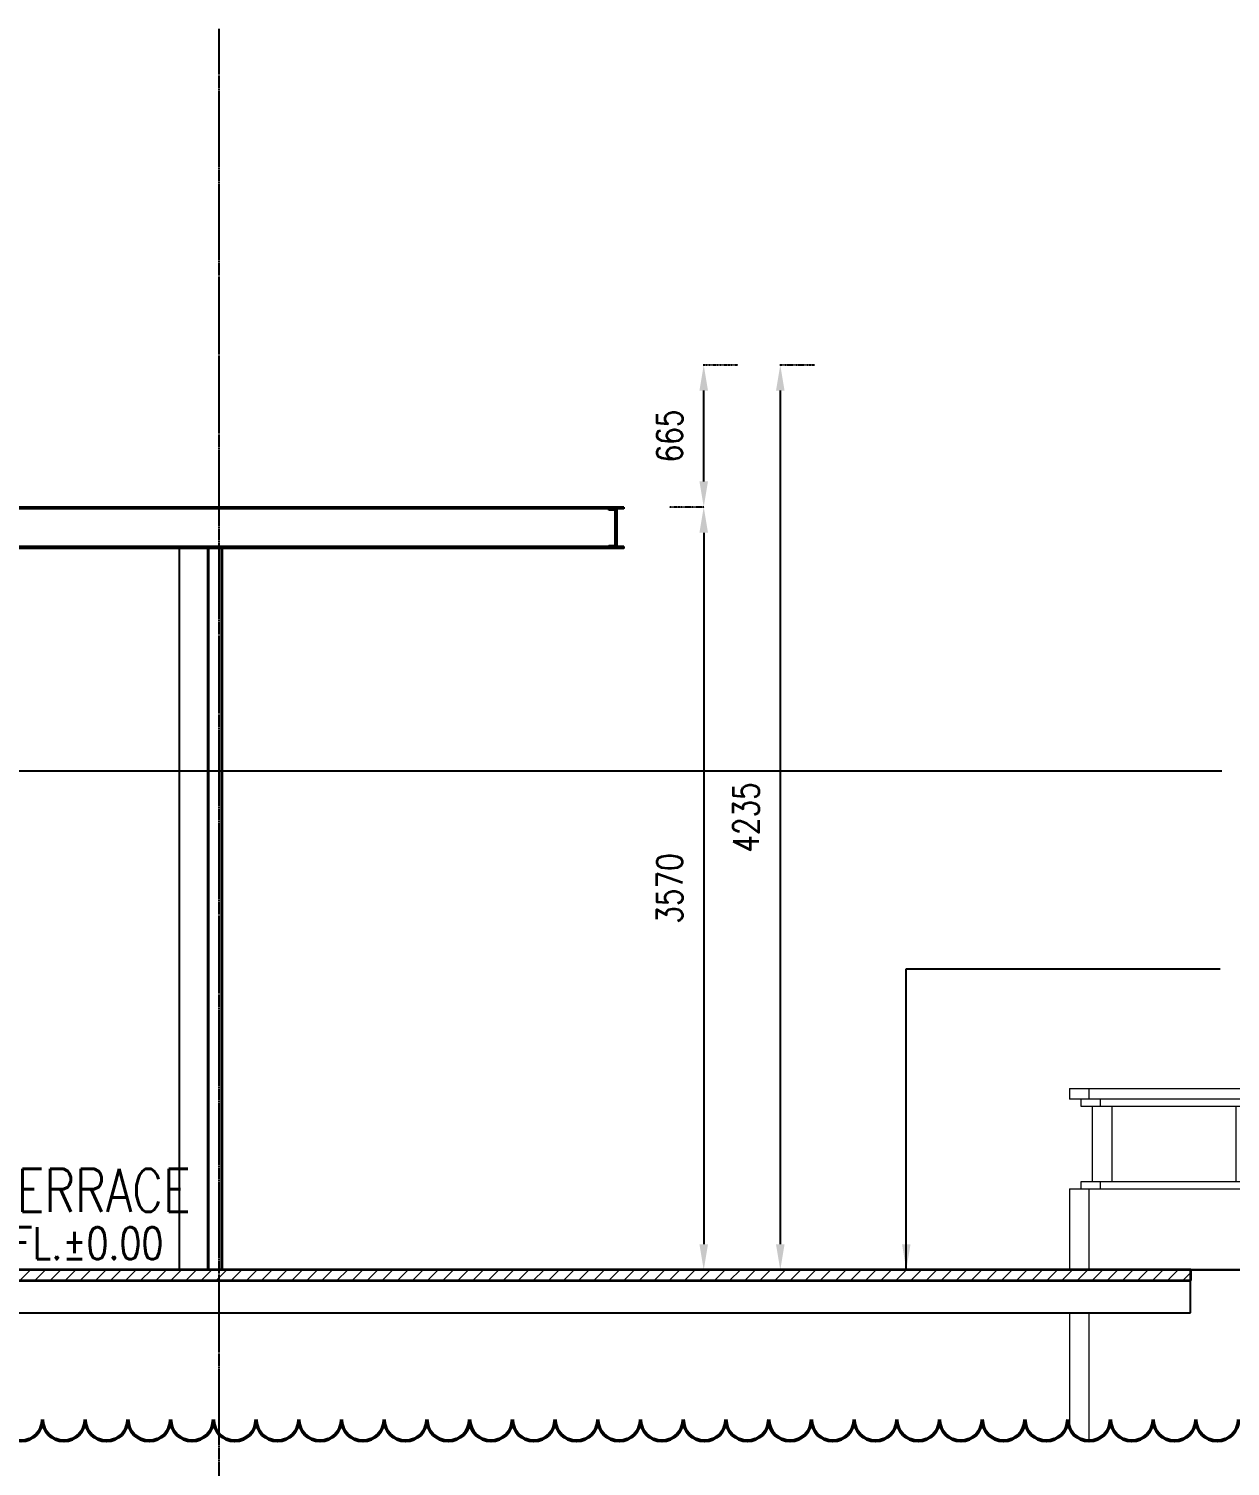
# Model space of a CAD drawing. Header units: millimetres. Extents: x -2196631 to 160, y -11674 to 51770.
# Drawn here: x -1081531 to -1075905, y 33253 to 39981 of the extents above; entities that cross this region are included whole.
import ezdxf
from ezdxf.enums import TextEntityAlignment as Align

# ---------------------------------------------------------------- set-up
doc = ezdxf.new("R2010")
doc.units = ezdxf.units.MM
for name, pattern in [('28 Xref BA305$0$_GRIDLINE', [11.2, 8, -0.6, 2, -0.6]), ('_GRIDLINE', [11.2, 8, -0.6, 2, -0.6]), ('DM1', [0.35, 0.05, -0.05, 0.2, -0.05])]:
    doc.linetypes.add(name, pattern=pattern)
for name, color, linetype, lineweight in [('28 Xref BA305$0$A-DETL', 90, 'Continuous', 15), ('28 Xref BA305$0$A-DETL-GENF', 92, 'Continuous', 18), ('28 Xref BA305$0$A-FLOR', 192, 'Continuous', 9), ('28 Xref BA305$0$A-FLOR-HRAL', 11, 'Continuous', 9), ('28 Xref BA305$0$A-FLOR-LEVL', 51, 'Continuous', 5), ('S-GRID', 1, 'Continuous', 5)]:
    doc.layers.add(name, color=color, linetype=linetype, lineweight=lineweight)
for name, color, linetype in [('Level Spec', 3, 'Continuous'), ('S-Dim', 7, 'Continuous'), ('S-Hatch_8', 8, 'Continuous'), ('TEXT 3', 3, 'Continuous'), ('TEXT 4', 4, 'Continuous')]:
    doc.layers.add(name, color=color, linetype=linetype)
doc.styles.add('E100', font='ROMTH.shx', dxfattribs={"width": 0.85})
doc.styles.add('E175', font='ROMTH.shx', dxfattribs={"width": 0.85, "height": 4})
doc.styles.add('Romens', font='romans.shx', dxfattribs={"width": 0.8})
doc.dimstyles.new('AA-50 mm', dxfattribs={"dimtxt": 120, "dimasz": 120, "dimexe": 160, "dimexo": 12, "dimgap": 100, "dimtad": 1, "dimdec": 0, "dimzin": 0, "dimdsep": 46, "dimtxsty": 'Romens', "dimcen": 0.3, "dimdle": 2, "dimclrd": 1, "dimclre": 1, "dimclrt": 3, "dimadec": 0, "dimazin": 0, "dimtfac": 1, "dimtdec": 0, "dimtix": 1, "dimtmove": 1, "dimatfit": 3, "dimfxl": 0, "dimtolj": 1, "dimtzin": 0, "dimarcsym": 0})
doc.dimstyles.new('CC-50 mm', dxfattribs={"dimtxt": 120, "dimasz": 120, "dimexe": 140, "dimexo": 12, "dimgap": 100, "dimtad": 1, "dimdec": 0, "dimzin": 0, "dimdsep": 46, "dimtxsty": 'Romens', "dimblk": 'SMALL', "dimcen": 0.3, "dimdle": 2, "dimclrd": 1, "dimclre": 1, "dimclrt": 3, "dimadec": 0, "dimazin": 0, "dimtfac": 1, "dimtdec": 0, "dimtix": 1, "dimtmove": 1, "dimatfit": 3, "dimfxl": 0, "dimtolj": 1, "dimtzin": 0, "dimarcsym": 0})

# ---------------------------------------------------------------- blocks, each defined once
blk = doc.blocks.new('28 Xref BA305$0$Railings 47 - Railings 1-3143273-ZONE A_SECTION G')
at = {"layer": '28 Xref BA305$0$A-FLOR-HRAL', "color": 2}
for p, q in [((-1076658.2, 2150), (-1076566.3, 2150)), ((-1076658.2, 2150), (-1076658.2, 2100)), ((-1076566.3, 2100), (-1076658.2, 2100)), ((-1076603.9, 2065), (-1076603.9, 2100)), ((-1076566.3, 2150), (-1075787.8, 2150)), ((-1076566.3, 2100), (-1076566.3, 2150)), ((-1075787.8, 2100), (-1076566.3, 2100)), ((-1076512, 2065), (-1076512, 2100)), ((-1075833.3, 2100), (-1075833.3, 2065)), ((-1075787.8, 2150), (-1075713.4, 2150)), ((-1075787.8, 2100), (-1075787.8, 2150)), ((-1075713.4, 2100), (-1075787.8, 2100)), ((-1075765.2, 2100), (-1075765.2, 2065)), ((-1075713.4, 2100), (-1075713.4, 2150)), ((-1076512, 2065), (-1076603.9, 2065)), ((-1076549.6, 1715), (-1076549.6, 2065)), ((-1076243.8, 2065), (-1076512, 2065)), ((-1076457.7, 1715), (-1076457.7, 2065)), ((-1075833.3, 2065), (-1076243.8, 2065)), ((-1075878.8, 2065), (-1075878.8, 1715)), ((-1075765.2, 2065), (-1075833.3, 2065)), ((-1075816.9, 1715), (-1075816.9, 2065)), ((-1076603.9, 1715), (-1076512, 1715)), ((-1076603.9, 1680), (-1076603.9, 1715)), ((-1076512, 1715), (-1076243.8, 1715)), ((-1076512, 1680), (-1076512, 1715)), ((-1076243.8, 1715), (-1075833.3, 1715)), ((-1075833.3, 1715), (-1075765.2, 1715)), ((-1075833.3, 1715), (-1075833.3, 1680)), ((-1075765.2, 1715), (-1075765.2, 1680)), ((-1076658.2, 1680), (-1076566.3, 1680)), ((-1076658.2, 1680), (-1076658.2, 1300.4)), ((-1076566.3, 1680), (-1076199.5, 1680)), ((-1076566.3, 1300.4), (-1076566.3, 1680)), ((-1076199.5, 1680), (-1075787.8, 1680)), ((-1075787.8, 1680), (-1075713.4, 1680)), ((-1075787.8, 1680), (-1075787.8, 502.8)), ((-1075713.4, 515.6), (-1075713.4, 1680)), ((-1076658.2, 1100.4), (-1076658.2, 563)), ((-1076566.3, 500), (-1076566.3, 1100.4))]:
    blk.add_line(p, q, dxfattribs=at)
blk = doc.blocks.new('28 Xref BA305')
at = {"layer": '28 Xref BA305$0$A-DETL-GENF', "lineweight": 5}
h = blk.add_hatch(dxfattribs=at)
h.set_pattern_fill('FP_8', color=8, style=0, pattern_type=2)
h.set_pattern_definition([(45, (-1088991.804, 2166), (-35.35534, 35.35534), [])])
h.paths.add_polyline_path([(-1076459.77971, 1250.44567), (-1076088.99512, 1250.44567), (-1076088.99512, 1300.44567), (-1085138.99512, 1300.44567), (-1085138.99512, 1250.44567), (-1078250.06253, 1250.44567)], flags=0)
at = {"layer": 'S-Hatch_8'}
h = blk.add_hatch(dxfattribs=at)
h.set_pattern_fill('ANSI31', color=256, scale=10)
h.set_pattern_definition([(45, (6059.4977, 239587.238), (-0.8838834765, 0.8838834765), [])])
h.paths.add_polyline_path([(-1078785.46677, 4856.7165), (-1078814.20666, 4856.7165), (-1078814.20666, 4861.7165), (-1078780.46677, 4861.7165), (-1078780.46677, 4685.7165), (-1078814.20666, 4685.7165), (-1078814.20666, 4690.7165), (-1078785.46677, 4690.7165)])
at = {"layer": '28 Xref BA305$0$A-DETL', "lineweight": 35}
for p, q in [((-1076088.99512, 1300.44567), (-1085138.99512, 1300.44567)), ((-1076088.99512, 1250.44567), (-1076088.99512, 1300.44567)), ((-1085138.99512, 1250.44567), (-1076088.99512, 1250.44567))]:
    blk.add_line(p, q, dxfattribs=at)
at = {"layer": '28 Xref BA305$0$A-DETL', "lineweight": 50}
for centre in [(-1081566.24507, 600), (-1081366.24507, 600), (-1081166.24507, 600), (-1080966.24507, 600), (-1080766.24507, 600), (-1080566.24507, 600), (-1080366.24507, 600), (-1080166.24507, 600), (-1079966.24507, 600), (-1079766.24507, 600), (-1079566.24507, 600), (-1079366.24507, 600), (-1079166.24507, 600), (-1078966.24507, 600), (-1078766.24507, 600), (-1078566.24507, 600), (-1078366.24507, 600), (-1078166.24507, 600), (-1077966.24507, 600), (-1077766.24507, 600), (-1077566.24507, 600), (-1077366.24507, 600), (-1077166.24507, 600), (-1076966.24507, 600), (-1076766.24507, 600), (-1076566.24507, 600), (-1076366.24507, 600), (-1076166.24507, 600), (-1075966.24507, 600)]:
    blk.add_arc(centre, 100, 180, 0, dxfattribs=at)
at = {"layer": '28 Xref BA305$0$A-FLOR', "color": 250}
blk.add_line((-1076088.99512, 1300.44567), (-1075973.20427, 1300.44567), dxfattribs=at)
at = {"layer": '28 Xref BA305$0$A-FLOR', "color": 2, "lineweight": 25}
for p, q in [((-1076091.22032, 1100.44567), (-1076091.22032, 1250.44567)), ((-1087961.56628, 1100.44567), (-1076091.22032, 1100.44567))]:
    blk.add_line(p, q, dxfattribs=at)
at = {"layer": '28 Xref BA305$0$A-FLOR-LEVL', "linetype": '28 Xref BA305$0$_GRIDLINE', "lineweight": 20}
blk.add_line((-1105393.71336, 1300.44567), (-1073390.33155, 1300.44567), dxfattribs=at)
at = {"layer": 'S-Dim', "color": 4}
for p, q in [((-1078743.91522, 4870.7165), (-1083322.805, 4870.7165)), ((-1078814.20666, 4861.7165), (-1078814.20666, 4870.7165)), ((-1078814.20666, 4870.7165), (-1078743.91522, 4870.7165)), ((-1078780.46677, 4861.7165), (-1078814.20666, 4861.7165)), ((-1078814.20666, 4856.7165), (-1078814.20666, 4861.7165)), ((-1078785.46677, 4856.7165), (-1078814.20666, 4856.7165)), ((-1078785.46677, 4690.7165), (-1078785.46677, 4856.7165)), ((-1078780.46677, 4685.7165), (-1078780.46677, 4861.7165)), ((-1078743.91522, 4861.7165), (-1078777.65511, 4861.7165)), ((-1078777.65511, 4861.7165), (-1078777.65511, 4685.7165)), ((-1078743.91522, 4870.7165), (-1078743.91522, 4861.7165)), ((-1078743.91522, 4676.7165), (-1083322.805, 4676.7165)), ((-1078814.20666, 4690.7165), (-1078785.46677, 4690.7165)), ((-1078814.20666, 4690.7165), (-1078814.20666, 4685.7165)), ((-1078814.20666, 4676.7165), (-1078814.20666, 4685.7165)), ((-1078814.20666, 4685.7165), (-1078780.46677, 4685.7165)), ((-1078743.91522, 4676.7165), (-1078814.20666, 4676.7165)), ((-1078777.65511, 4685.7165), (-1078743.91522, 4685.7165)), ((-1078743.91522, 4685.7165), (-1078743.91522, 4676.7165)), ((-1073584.22523, 1300.44567), (-1101936.59142, 1300.44567))]:
    blk.add_line(p, q, dxfattribs=at)
at = {"layer": 'S-Dim', "color": 8}
for p, q in [((-1078743.91522, 4861.7165), (-1083322.805, 4861.7165)), ((-1078743.91522, 4685.7165), (-1083322.805, 4685.7165)), ((-1080689.31739, 4676.7165), (-1080689.31739, 1300.44567)), ((-1080629.29062, 4676.7165), (-1080629.29062, 1300.44567))]:
    blk.add_line(p, q, dxfattribs=at)
at = {"layer": 'S-Dim', "color": 1}
for p, q in [((-1080826.98679, 4676.7165), (-1080826.98679, 1300.44567)), ((-1080693.93483, 4676.7165), (-1080693.93483, 1300.44567)), ((-1080624.67318, 4676.7165), (-1080624.67318, 1300.44567))]:
    blk.add_line(p, q, dxfattribs=at)
at = {"layer": 'S-Dim', "color": 4}
blk.add_lwpolyline([(-1077115.10748, 1300.44567), (-1073615.10748, 1300.44567)], dxfattribs=at)
at = {"layer": 'S-GRID'}
blk.add_line((-1082538.00132, 1300.44567), (-1080637.69967, 1300.44567), dxfattribs=at)
at = {"layer": '28 Xref BA305$0$A-FLOR-HRAL', "color": 250}
blk.add_blockref('28 Xref BA305$0$Railings 47 - Railings 1-3143273-ZONE A_SECTION G', (0, 0), dxfattribs=at)
at = {"color": 10, "linetype": 'Continuous', "style": 'E175', "width": 0.85}
blk.add_attdef('POOL_SIDE_ELEVATION', (-1089924.93658, -4582.55958), '', height=320, dxfattribs=at)
at = {"color": 6, "linetype": 'Continuous', "style": 'E100', "width": 0.85}
blk.add_attdef('SCALE', text='', height=160, dxfattribs=at).set_placement((-1092437.31517, -4942.55958), align=Align.RIGHT)
blk = doc.blocks.new('GD')
at = {"layer": 'S-GRID', "color": 8, "linetype": '_GRIDLINE', "lineweight": 25, "ltscale": 3}
blk.add_line((-1080638.7, -1504), (-1080638.7, 6570), dxfattribs=at)
blk = doc.blocks.new('_Small')
at = {"color": 0, "linetype": 'ByBlock', "lineweight": -2}
blk.add_circle((0, 0), 0.25, dxfattribs=at)
blk = doc.blocks.new('FINISHING FLOOR - ( ELE - SEC )')
at = {"layer": 'Level Spec'}
h = blk.add_hatch(color=1, dxfattribs=at)
h.dxf.hatch_style = 1
h.paths.add_polyline_path([(0, 0), (-0.199, 0.345), (0.199, 0.345)])
at = {"layer": 'Level Spec', "color": 1}
blk.add_lwpolyline([(0, 0), (-0.199, 0.345), (0.199, 0.345)], close=True, dxfattribs=at)
at = {"layer": 'TEXT 3', "style": 'Romens', "width": 0.8}
blk.add_attdef('+XX.XXXMSL.', (0.299, 0.1), '', height=0.3, dxfattribs=at)
at = {"layer": 'TEXT 4', "style": 'Romens', "width": 0.8}
blk.add_attdef('XXXXXX_X', (0.299, 0.545), '', height=0.4, dxfattribs=at)
blk = doc.blocks.new('*D589')
at = {"color": 1, "linetype": 'DM1', "lineweight": -2, "transparency": 16777216}
for p, q in [((-1078368.4, 37742.4), (-1078530.4, 37742.4)), ((-1078368.4, 34172.1), (-1078530.4, 34172.1))]:
    blk.add_line(p, q, dxfattribs=at)
at = {"color": 1, "lineweight": -2, "transparency": 16777216}
blk.add_line((-1078370.4, 37622.4), (-1078370.4, 34292.1), dxfattribs=at)
at = {"color": 1, "transparency": 16777216}
for points in [[(-1078390.4, 37622.4), (-1078350.4, 37622.4), (-1078370.4, 37742.4)], [(-1078390.4, 34292.1), (-1078350.4, 34292.1), (-1078370.4, 34172.1)]]:
    blk.add_solid(points, dxfattribs=at)
at = {"layer": 'Defpoints', "color": 0, "transparency": 16777216}
for p in [(-1077433.1, 37742.4), (-1078370.4, 34172.1), (-1077433.1, 34172.1)]:
    blk.add_point(p, dxfattribs=at)
at = {"color": 3, "transparency": 16777216, "insert": (-1078530.4, 35957.2), "char_height": 120, "attachment_point": 5, "rotation": 90, "style": 'Romens'}
blk.add_mtext('\\A1;3570', dxfattribs=at)
blk = doc.blocks.new('*D590')
at = {"color": 1, "linetype": 'DM1', "lineweight": -2, "transparency": 16777216}
for p, q in [((-1078372.4, 38407.1), (-1078210.4, 38407.1)), ((-1078368.4, 37742.4), (-1078530.4, 37742.4))]:
    blk.add_line(p, q, dxfattribs=at)
at = {"color": 1, "lineweight": -2, "transparency": 16777216}
blk.add_line((-1078370.4, 37862.4), (-1078370.4, 38287.1), dxfattribs=at)
at = {"color": 1, "transparency": 16777216}
for points in [[(-1078390.4, 38287.1), (-1078350.4, 38287.1), (-1078370.4, 38407.1)], [(-1078390.4, 37862.4), (-1078350.4, 37862.4), (-1078370.4, 37742.4)]]:
    blk.add_solid(points, dxfattribs=at)
at = {"layer": 'Defpoints', "color": 0, "transparency": 16777216}
for p in [(-1079306.6, 38407.1), (-1078370.4, 38407.1), (-1077412.8, 37742.4)]:
    blk.add_point(p, dxfattribs=at)
at = {"color": 3, "transparency": 16777216, "insert": (-1078530.4, 38074.7), "char_height": 120, "attachment_point": 5, "rotation": 90, "style": 'Romens'}
blk.add_mtext('\\A1;665', dxfattribs=at)
blk = doc.blocks.new('*D625')
at = {"color": 1, "linetype": 'DM1', "lineweight": -2, "transparency": 16777216}
for p, q in [((-2, 37761.4), (160, 37761.4)), ((-2, 34172.1), (160, 34172.1))]:
    blk.add_line(p, q, dxfattribs=at)
at = {"color": 1, "lineweight": -2, "transparency": 16777216}
blk.add_line((0, 37641.4), (0, 34292.1), dxfattribs=at)
at = {"color": 1, "transparency": 16777216}
for points in [[(-20, 37641.4), (20, 37641.4), (0, 37761.4)], [(-20, 34292.1), (20, 34292.1), (0, 34172.1)]]:
    blk.add_solid(points, dxfattribs=at)
at = {"layer": 'Defpoints', "color": 0, "transparency": 16777216}
for p in [(-1100938.7, 37761.4), (-1100938.7, 34172.1), (0, 34172.1)]:
    blk.add_point(p, dxfattribs=at)
at = {"color": 3, "transparency": 16777216, "insert": (-160, 35966.7), "char_height": 120, "attachment_point": 5, "rotation": 90, "style": 'Romens'}
blk.add_mtext('\\A1;3589', dxfattribs=at)
blk = doc.blocks.new('*D629')
at = {"color": 1, "linetype": 'DM1', "lineweight": -2, "transparency": 16777216}
for p, q in [((-1078014, 38407.1), (-1077852, 38407.1)), ((-1078014, 34172.1), (-1077852, 34172.1))]:
    blk.add_line(p, q, dxfattribs=at)
at = {"color": 1, "lineweight": -2, "transparency": 16777216}
blk.add_line((-1078012, 38287.1), (-1078012, 34292.1), dxfattribs=at)
at = {"color": 1, "transparency": 16777216}
for points in [[(-1078032, 38287.1), (-1077992, 38287.1), (-1078012, 38407.1)], [(-1078032, 34292.1), (-1077992, 34292.1), (-1078012, 34172.1)]]:
    blk.add_solid(points, dxfattribs=at)
at = {"layer": 'Defpoints', "color": 0, "transparency": 16777216}
for p in [(-1078210.4, 38407.1), (-1078370.4, 34172.1), (-1078012, 34172.1)]:
    blk.add_point(p, dxfattribs=at)
at = {"color": 3, "transparency": 16777216, "insert": (-1078172, 36289.6), "char_height": 120, "attachment_point": 5, "rotation": 90, "style": 'Romens'}
blk.add_mtext('\\A1;4235', dxfattribs=at)

msp = doc.modelspace()

# ---------------------------------------------------------------- block references
msp.add_blockref('28 Xref BA305', (0, 32871.6594))

# ---------------------------------------------------------------- next in the draw order: block references
msp.add_blockref('GD', (0, 33410.6594))
at = {"layer": 'Level Spec', "xscale": 500, "yscale": 500, "zscale": 500}
msp.add_blockref('FINISHING FLOOR - ( ELE - SEC )', (-1081847, 34172.105), dxfattribs=at).add_auto_attribs({'XXXXXX_X': 'TERRACE ', '+XX.XXXMSL.': 'FFL.%%P0.00'})

# ---------------------------------------------------------------- next in the draw order: dimensions: what is measured, and where the dimension line sits
for base, p1, p2, override, picture, middle in [((-1078370.3823, 38407.105), (-1077412.7675, 37742.3759), (-1079306.552, 38407.105), {"dimfxl": 2, "dimfxlon": 1, "dimarcsym": 1}, '*D590', (-1078530.3823, 38074.7405)), ((-1078012.0002, 34172.105), (-1078210.3823, 38407.105), (-1078370.3823, 34172.105), {"dimfxl": 2, "dimfxlon": 1}, '*D629', (-1078172.0002, 36289.605)), ((0, 34172.105), (-1100938.7079, 37761.3818), (-1100938.7079, 34172.105), {"dimfxl": 2, "dimfxlon": 1}, '*D625', (-160, 35966.7434)), ((-1078370.3823, 34172.105), (-1077433.059, 37742.3759), (-1077433.059, 34172.105), {"dimfxl": 2, "dimfxlon": 1, "dimarcsym": 1}, '*D589', (-1078530.3823, 35957.2405))]:
    dim = msp.add_linear_dim(base=base, p1=p1, p2=p2, angle=90, dimstyle='AA-50 mm', override=override)
    dim.commit()
    dim.dimension.update_dxf_attribs({"geometry": picture, "text_midpoint": middle})

# ---------------------------------------------------------------- next in the draw order: leaders
for points in [[(-1083143.4663, 34797.105), (-1083146, 36508.0932), (-1075944, 36508.0932)], [(-1077422, 34172.105), (-1077422, 35580.6594), (-1075952, 35580.6594)]]:
    msp.add_leader(points, dimstyle='CC-50 mm', override={"dimgap": 100, "dimtad": 0})

doc.saveas('drawing.dxf')
